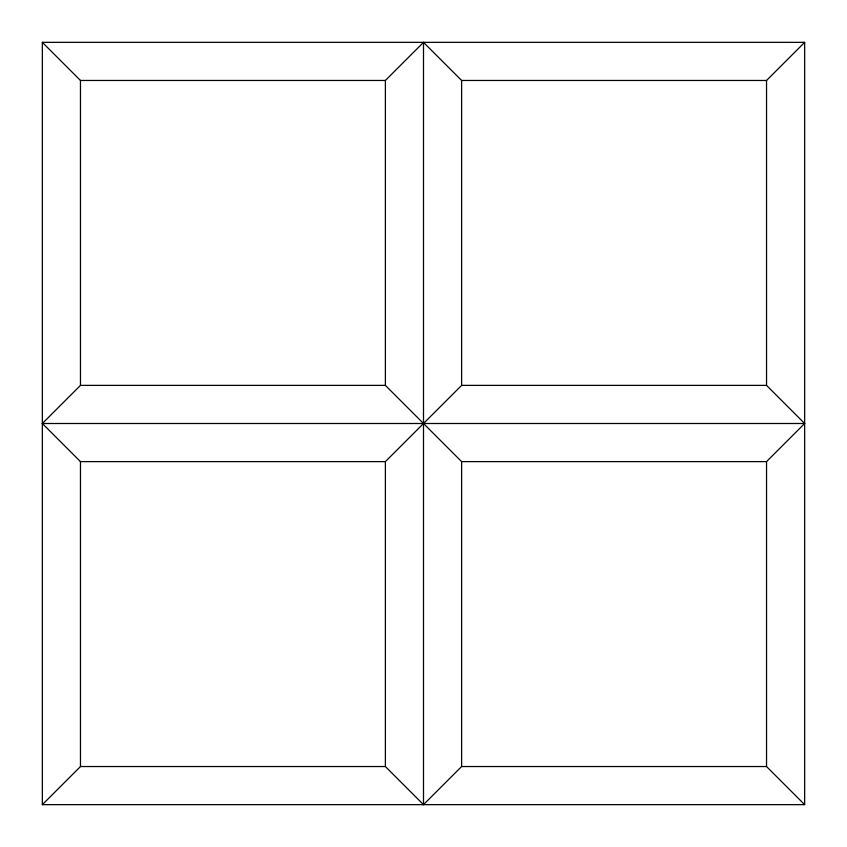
<?xml version="1.0" encoding="UTF-8"?>
<svg xmlns="http://www.w3.org/2000/svg" width="847" height="847" viewBox="0 0 847 847"><rect width="100%" height="100%" fill="white"/><g stroke="black" fill="none" stroke-linecap="round" stroke-linejoin="round"><path stroke-width="1.27" d="M461.615 385.385L766.535 385.385L804.65 423.5L766.535 461.615L461.615 461.615L385.385 385.385L385.385 80.465L423.5 42.35L461.615 80.465L461.615 385.385L385.385 461.615L80.465 461.615L42.35 423.5L80.465 385.385L80.465 80.465L42.35 42.35L42.35 804.65L804.65 804.65L804.65 42.35L42.35 42.35M42.35 804.65L80.465 766.535L385.385 766.535L423.5 804.65L461.615 766.535L461.615 461.615M461.615 80.465L766.535 80.465L804.65 42.35M80.465 80.465L385.385 80.465M80.465 385.385L385.385 385.385M42.35 423.5L804.65 423.5M461.615 766.535L766.535 766.535L804.65 804.65M766.535 80.465L766.535 385.385M766.535 461.615L766.535 766.535M423.5 42.35L423.5 804.65M385.385 461.615L385.385 766.535M80.465 461.615L80.465 766.535"/></g></svg>
